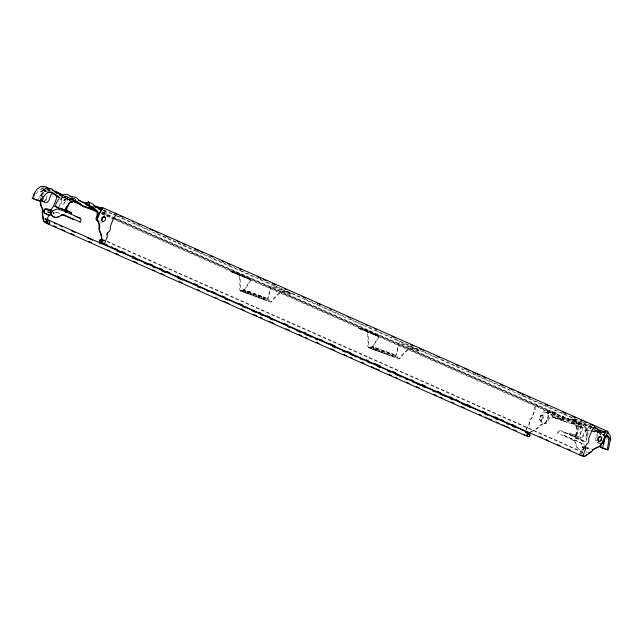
<?xml version="1.0" encoding="UTF-8"?>
<svg xmlns="http://www.w3.org/2000/svg" width="643" height="643" viewBox="0 0 643 643"><rect width="100%" height="100%" fill="white"/><g stroke="black" fill="none" stroke-linecap="round" stroke-linejoin="round"><path stroke-width="0.48" stroke-dasharray="3.21 2.41" d="M553.245 417.251C560.399 419.437 566.708 423.407 574.303 423.938L573.556 423.158L565.358 421.679L554.853 417.878L554.861 416.069L553.575 414.092L558.976 414.799L563.646 416.527L564.658 418.376L564.49 420.072L563.348 420.168C559.707 417.299 553.47 420.401 551.79 414.888L545.891 412.267L546.413 410.949L547.659 411.504L547.137 412.822C551.919 416.744 557.995 415.169 563.067 417.821L563.348 420.168M106.167 214.304L106.224 212.511L103.668 210.623M43.234 194.258L43.298 192.353M268.573 300.747L268.493 301.479L269.2 300.442L268.67 299.067L264.956 297.564L243.769 289.736L242.459 290.347L242.25 291.633L242.7 291.038M396.739 357.54L396.667 358.272L397.374 357.235L396.835 355.86L393.122 354.349L371.935 346.529L370.625 347.14L370.416 348.426L370.866 347.831M577.076 434.62L577.559 430.352L576.482 426.213L573.556 423.158M585.612 453.829L585.701 453.315M581.995 440.471L585.283 441.645L586.866 438.1L587.758 433.72L586.906 429.524L584.632 427.161L577.245 425.971L577.101 424.099L575.887 422.178L573.05 421.085L584.069 423.721C589.985 427.925 588.506 436.195 585.685 441.837L575.662 438.172L576.916 429.813L575.823 425.529L576.482 426.213M556.163 414.028L556.324 413.328L554.282 411.801L551.726 411.6L551.364 412.227L556.163 414.028L551.364 412.227M576.232 421.261L576.393 420.57L574.36 419.043L571.796 418.842L571.442 419.469L576.232 421.261L571.442 419.469M104.608 215.534L105.139 213.934L104.761 212.656L103.073 211.901M41.634 196.469L42.157 192.852M42.84 189.066L43.467 187.386M40.654 197.522L42.88 191.855M42.004 195.199L43.298 191.911M58.907 206.556L61.278 200.544L61.326 198.711L62.114 200.905L59.743 206.925M103.772 212.407L104.295 211.081M230.483 271.684C235.338 270.068 244.814 278.001 250.159 278.885L250.641 280.597L245.473 288.594L244.613 291.166L245.047 292.26L270.783 301.543L271.868 300.996C274.593 296.825 278.58 292.886 283.033 290.74C294.205 293.586 293.128 296.254 282.791 291.408C278.178 293.626 274.682 298.111 271.491 302.073L270.518 302.202L240.225 290.901L239.493 289.077L239.976 286.199L239.357 275.775L238.649 274.561L230.483 271.684L249.878 279.536L250.047 280.509L244.38 289.8L244.147 292.211L244.79 292.927M247.33 291.231L248.077 292.01L246.808 293.65L247.668 291.327M242.933 290.556L264.538 298.151L265.141 297.58L243.769 289.736M358.649 328.477C363.504 326.861 372.98 334.794 378.325 335.678L378.807 337.39L373.639 345.387L372.779 347.959L373.213 349.053L398.949 358.336L400.034 357.789C402.759 353.618 406.746 349.679 411.199 347.533C422.371 350.379 421.294 353.047 410.957 348.201C406.344 350.419 402.856 354.904 399.657 358.866L398.692 358.995L368.391 347.694L367.667 345.87L368.142 342.992L367.523 332.568L366.815 331.354L358.649 328.477L378.052 336.329L378.213 337.302L372.546 346.593L372.313 349.004L372.956 349.72M375.496 348.024L376.251 348.803L374.982 350.443L375.834 348.12M392.704 354.944L393.307 354.373L392.648 354.004L371.935 346.529M525.773 429.693L526.721 427.587A4.196 3.223 -66.1 0 0 528.996 421.808A3.376 2.588 -66.1 0 1 529.832 419.694L531.568 417.958L534.775 409.824L534.735 407.027L535.362 405.347A1.069 0.82 -66.1 0 1 536.527 404.632L537.588 406.529M526.191 429.733L526.858 428.053L528.892 425.867L529.47 421.414L532.002 417.966L535.193 409.872L535.193 406.898L536.021 405.154A1.206 0.924 -66.1 0 1 536.833 405.411L537.395 407.027M573.564 440.214L574.818 441.572L576.739 447.544L579.367 449.32L577.253 447.737L574.866 440.994L557.409 433.06L558.188 431.075L559.715 430.111L581.368 439.265L582.936 440.495L584.214 443.646M583.563 450.012L581.642 444.032L580.388 442.673L564.232 435.52L565.012 433.535L564.763 432.683L559.482 430.778L557.923 433.245L557.409 433.06M583.772 449.304L582.156 444.217L580.902 442.858L564.747 435.705L565.655 433.004L565.052 432.04M586.786 429.894L585.564 431.308L582.108 438.695L580.822 438.992L569.224 434.403L569.746 433.077L581.344 437.666L582.357 436.951L584.728 430.939L586.062 429.878L590.788 430.633M576.433 435.496L575.911 436.814L569.224 434.403M33.549 197.755L34.818 195.054M37.744 200.319L42.47 192.779L45.669 190.561L44.102 190.867M584.326 447.801L582.871 449.73L581.939 450.02M75.215 199.587L75.577 198.96M45.299 200.102L46.65 197.811L46.192 195.536M73.712 217.414L74.114 216.804M65.843 200.737L62.91 205.165L65.514 201.339L69.155 199.025M39.544 196.71L42.108 192.98M579.6 453.452L580.878 452.431L582.831 452.455M581.497 454.296L582.028 453.548M36.08 193.848L37.712 191.598L40.485 189.564L42.028 189.589M264.876 298.248L264.329 297.91L263.935 299.453L263.767 298.031L264.482 297.211M393.042 355.032L392.503 354.703L392.101 356.246L391.933 354.823L392.648 354.004M592.758 427.667L545.425 410.692L543.906 410.981C541.744 413.714 539.718 417.323 540.224 420.908L541.382 422.266L543.986 423.424L545.955 422.74L547.74 418.866L549.878 416.849L556.428 416.905L560.503 418.633L561.548 417.251L563.646 416.527M543.986 423.424L545.015 423.793L546.984 423.11L548.768 419.236L550.938 417.227L557.119 417.829L561.291 419.429L563.067 417.821M592.187 427.892L550.866 412.991L550.304 411.375A1.206 0.924 -66.1 0 0 549.484 411.126C547.812 414.389 549.235 418.464 546.397 421.591A2.138 1.366 -70.2 0 1 545.481 422.837C539.694 424.493 537.122 430.127 531.271 431.742M580.05 453.444L582.743 452.969M584.302 449.023L582.454 450.204L578.853 449.135M46.336 189.677L44.817 190.786L46.192 189.749L50.379 189.798M530.78 431.67L532.87 430.312A7.668 3.971 -10.5 0 0 538.786 426.148A6.623 3.432 -10.5 0 1 540.956 424.621L545.087 422.692A2.138 1.366 -70.2 0 0 546.011 421.454C548.527 418.336 547.707 414.679 548.833 411.311A1.069 0.82 -66.1 0 1 549.99 410.596L551.059 412.493L592.38 427.402M61.318 197.763L62.781 196.758M59.695 199.86L63.038 197.69L65.321 197.722M54.213 213.227L55.499 212.439L57.291 212.423L54.985 212.254M114.068 214.055L113.634 214.183M114.301 214.424L113.441 214.674M605.955 432.016L593.32 427.74M606.196 432.385L605.328 432.635L595.94 429.251M371.099 347.349L392.503 354.703M569.746 433.077L574.649 435.255L575.67 434.539L578.033 428.519L577.768 426.88L575.839 425.939L574.729 423.295L573.773 422.949L583.458 424.999L586.046 427.699L587.107 432.747L585.733 437.738L586.512 433.583L585.628 429.516L583.458 427.241L575.839 425.939L577.245 425.971L578.869 427.04L578.869 428.889L576.498 434.909L575.413 436.284L574.127 436.581M596.471 427.804L593.955 426.96M596.31 428.503L593.682 427.627M605.81 433.06L595.571 430.681L603.15 434.853L605.031 434.724M585.106 446.797L581.802 447.046L584.125 447.681M585.54 447.48L582.148 447.745L585.669 449.015M102.181 222.181L99.432 221.899M43.941 200.415L45.83 200.383L47.244 197.996L46.762 195.625M542.411 415.418L540.602 415.442L539.244 417.741L539.702 420.008L542.057 420.265L543.464 417.87L542.989 415.507L542.411 415.418L542.877 417.693L541.519 419.983L539.702 420.008M542.989 415.507L541.093 415.531L539.686 417.926L540.16 420.297M41.634 187.909L43.459 187.933M41.136 188.777L42.743 188.801M44.865 190.875L47.172 190.915M67.579 199.33L70.634 199.37M102.454 240.434L104.407 240.466M102.358 240.948L104.319 240.98M581.658 426.534L576.851 426.036L577.864 426.188M591.624 430.778L597.95 431.959L598.697 432.739L591.496 431.34M586.062 429.878L589.848 431.035M595.555 428.656L601.334 429.95M593.521 430.714L602.981 432.787L605.449 435.367M606.261 431.726L596.495 429.54L604.388 432.498L595.683 428.825M594.59 429.837L600.715 431.228L603.721 434.274L604.404 437.827M593.995 428.302L590.813 427.531L591.729 427.82M44.23 191.108L47.035 191.791M595.113 430.071L596.833 430.521L595.096 430.046M247.073 291.898L264.691 298.223L268.726 300.241M589.277 452.664L585.677 451.603L586.191 451.788M554.853 417.878L560.254 418.448L564.49 420.072M575.662 438.172L579.198 439.458M48.514 189.581L50.395 190.256M72.932 198.39L75.753 199.402M47.381 189.741L49.262 190.416M65.224 196.179L67.105 196.854M71.799 198.55L73.68 199.226M64.163 196.099L66.784 197.047M72.024 198.936L73.374 199.418M103.041 210.526L105.283 211.338M63.882 196.509L65.682 197.16M69.291 198.462L72 199.434M60.699 196.388L65.393 198.076M69.147 199.434L71.019 200.11M102.518 211.852L104.761 212.656M61.398 197.12L69.87 200.182M250.159 278.885L239.18 274.786M378.325 335.678L367.346 331.579M243.4 290.363L264.329 297.91M238.931 273.91C240.804 278.515 240.868 284.198 240.048 289.141L240.49 290.242L266.218 299.517L267.303 298.971L268.444 296.471L270.245 286.778L271.796 285.765L291.215 293.626M240.225 290.901L265.961 300.185L266.933 300.048L268.42 298.095L270.743 287.091L271.555 286.432L290.957 294.285M367.097 330.703C368.969 335.308 369.034 340.991 368.214 345.934L368.656 347.027L394.384 356.31L395.469 355.764L396.61 353.264L398.411 343.571L399.962 342.558L419.389 350.419M368.391 347.694L394.127 356.978L395.099 356.841L396.594 354.888L398.909 343.884L399.721 343.217L419.123 351.078M545.891 412.267L592.975 429.251M547.137 412.822L544.902 412.018L543.737 412.734L541.093 418.971L541.253 421.278L542.411 422.636L545.015 423.793M603.15 434.853L604.669 435.488L599.815 432.209L593.915 429.596M589.896 428.632L590.796 428.961M600.088 443.654L596.447 442.135L595.297 440.768L595.129 438.462L597.781 432.225L597.403 430.955M574.649 435.255L581.344 437.666M564.232 435.52L564.747 435.705M585.628 446.789L591.415 449.071M586.424 447.801L590.821 449.385M585.017 448.002L587.686 448.967L585.765 447.52M572.013 418.826L576.393 420.57L571.796 418.842M551.943 411.584L556.324 413.328L551.726 411.6M587.726 425.851L592.147 427.499M592.854 430.931L602.37 434.065L604.01 435.785M562.906 420.691L565.358 421.679M371.566 347.156L393.926 355.426L396.892 357.026M103.756 209.803L116.391 215.397M117.307 215.807L130.433 221.626M134.098 223.25L138.687 225.283M139.603 225.685L147.858 229.342M157.712 233.714L177.211 242.347M177.91 242.66L182.508 244.694M183.424 245.104L195.359 250.392M196.276 250.802L201.058 252.916M201.789 253.246L212.061 257.795M212.809 258.124L222.148 262.264M223.065 262.674L227.654 264.699M228.418 265.045L240.49 270.39M241.278 270.735L255.97 277.246M259.643 278.877L262.505 280.147M266.99 282.132L273.508 285.026M274.336 285.388L282.679 289.085M287.188 291.086L301.028 297.211M304.637 298.818L318.454 304.935M319.33 305.329L329.457 309.813M330.349 310.207L345.966 317.128M350.548 319.161L365.24 325.671M368.897 327.287L371.67 328.517M375.343 330.148L391.876 337.471M395.493 339.078L418.505 349.27M423.006 351.263L436.87 357.412M441.355 359.397L445.937 361.43M446.853 361.832L463.499 369.211M467.951 371.18L472.677 373.278M473.457 373.615L478.191 375.721M478.955 376.059L502.062 386.298M502.802 386.628L509.224 389.465M521.143 394.754L523.9 395.967M524.101 396.064L529.398 398.411M529.615 398.507L563.59 413.562M564.257 413.851L574.344 418.32M575.26 418.73L581.682 421.575M582.598 421.985L591.142 425.77M595.434 427.667L601.856 430.513M602.772 430.923L605.529 432.144L605.328 432.635L593.658 427.466M103.563 210.301L116.19 215.895M116.479 216.024L265.061 281.859M265.872 282.221L591.865 426.671M65.771 196.011L67.611 196.822M71.285 198.454L73.117 199.266M102.502 212.286L550.32 410.716M64.662 196.099L66.494 196.911M70.167 198.542L72.008 199.354M102.309 212.785L112.412 217.262M113.329 217.664L550.127 411.215M64.027 196.011L65.859 196.822M69.532 198.454L72.289 199.668M101.674 212.688L114.526 218.387M115.451 218.797L549.484 411.126M48.394 189.757L50.283 190.601M64.043 196.694L65.875 197.505M69.267 199.008L72.024 200.23M101.409 213.251L113.57 218.636M114.486 219.046L551.059 412.493L550.866 412.991L114.068 219.448M249.878 279.536L230.741 271.024M378.052 336.329L358.907 327.817M47.301 189.862L49.173 190.69M62.934 196.782L65.401 197.875M68.431 199.226L70.907 200.319M101.216 213.749L113.377 219.134M597.484 442.505L599.22 443.276M564.763 432.683L581.047 439.9L583.129 442.28L584.913 447.89M240.49 290.242L245.047 292.26M368.656 347.027L373.213 349.053M56.777 212.238L60.362 213.83M103.483 239.638L104.753 240.201M107.22 241.294L582.888 452.061M103.394 240.152L104.664 240.715M107.132 241.808L582.799 452.584M60.41 198.47L61.841 199.266M606.783 433.848L602.451 431.469L604.058 433.149L604.404 435.006M73.865 198.277L75.376 199.346M71.727 198.486L73.72 199.909M47.598 189.556L48.94 190.505M71.686 198.438L73.085 199.539M68.52 199.499L70.031 200.688L68.528 199.362M68.496 199.386L69.942 200.696M560.503 418.633L561.291 419.429M600.232 434.346L600.892 435.03L597.95 431.959M602.314 430.947L605.079 433.832M603.576 435.166L604.565 436.356M597.926 429.628L599.027 431.349L596.157 438.831L596.326 441.146M45.573 190.979L45.822 191.574M606.003 438.719L606.22 439.563M43.459 198.044L43.78 199.627M581.103 431.059L580.372 435.713L581.248 430.456L580.251 425.795L577.43 422.829L562.199 418.601C568.09 420.329 572.479 425.103 578.909 425.602L581.087 427.876L580.099 426.695L581.103 431.059M579.52 424.332L570.084 422.258L568.283 419.365L563.011 417.428L578.033 421.551L581.61 425.353L582.574 430.296L581.465 426.333L581.971 426.888L579.52 424.332"/><path stroke-width="0.96" d="M581.409 455.18L581.698 455.831L584.6 456.562L591.849 451.587A7.668 3.971 -10.5 0 1 597.773 447.424A6.623 3.432 -10.5 0 0 599.935 445.896L602.218 443.3A2.138 1.366 -70.2 0 0 603.142 442.062L605.368 436.396L608.021 432.659A1.069 0.82 -66.1 0 0 607.635 431.389L102.277 207.464L100.163 208.211L93.589 205.84M45.725 221.811L46.103 223.081L524.527 435.078L527.083 435.85L528.136 434.885L527.879 433.318L525.653 431.493L525.363 431.935L527.59 433.76M96.828 220.742L95.903 218.781L97.246 214.706L97.069 211.66L92.27 207.552L88.26 205.527L88.035 203.196L86.202 204.787L85.415 203.984L86.459 202.609L88.493 201.862L92.938 204.169L95.027 206.315M97.857 221.112L96.932 219.15L98.275 215.075L98.122 212.045L93.436 207.271L89.401 205.43L89.57 203.735L88.493 201.862M601.301 443.429L600.827 447.351L607.233 449.666L608.752 441.194L608.174 437.658L606.526 435.946M602.604 447.994L604.34 439.145M600.49 444.128L600.096 447.102L608.198 450.06L610.046 441.411L609.443 437.666L607.153 435.287M603.745 444.144L604.436 439.619M51.006 209.682L53.578 205.977L56.769 197.883L56.761 195.954M40.718 200.463L40.276 202.77A6.623 3.762 54.9 0 0 40.774 205.471A7.668 4.356 54.9 0 1 42.141 212.865L43.909 221.811L46.577 223.129L47.815 222.052L47.558 220.477L45.331 218.66L45.042 219.102L47.486 221.28L46.867 222.486C40.541 221.827 43.708 213.171 42.607 208.75C40.252 205.84 40.991 202.521 40.847 199.226M601.221 438.478L600.811 440.31L599.533 441.178M42.936 196.027L41.859 199.29L42.784 201.251L45.388 202.408L47.116 202.32L48.78 200.817L51.094 194.435L52.26 193.728M58.417 207.681L55.129 206.507L56.375 202.883L58.666 199.153M66.615 206.387L65.441 210.751L66.149 211.933M71.052 214.103L71.574 212.785L66.366 210.1L68.801 203.325L70.135 202.264L72.281 202.649L71.534 201.87M79.756 221.859L80.271 222.044L81.05 220.059L80.568 218.379L64.26 211.145L57.484 208.959M106.826 234.197L107.373 232.806M605.015 436.171L602.756 441.918A2.138 1.366 -70.2 0 1 601.832 443.164L600.466 444.233M602.049 442.971L603.126 440.648M49.141 223.049L49.374 222.607M527.799 434.596L527.188 435.319M529.462 435.89L529.703 434.957L527.999 433.382M33.677 194.499L36.892 189.307L40.887 186.43L44.873 186.486M61.214 208.694L64.758 209.98L69.516 203.067L73.157 200.873L76.34 200.921L83.124 206.001L93.621 209.803L88.284 205.262M34.979 193.286L32.15 198.293L40.26 201.219L45.629 194.17L48.739 192.072L51.946 192.12L60.056 197.722M101.176 241.455L101.707 240.715M526.36 434.789L526.119 435.777L528.176 436.525L529.486 436.452L530.033 435.729L529.776 434.154L527.549 432.337L45.331 218.66M603.841 439.105L607.008 436.549M50.17 214.328L48.434 216.056L46.111 221.956L46.304 222.591L47.67 223.081M592.38 449.923L597.998 446.957M528.57 433.229L530.049 432.192M528.257 433.864L530.515 432.273M587.429 454.4L584.27 456.217M588.932 453.339L591.198 451.748M60.522 215.501L61.808 214.714L63.601 214.698L80.271 222.044M70.063 202.248L72.185 200.986L75.239 201.034L82.786 206.483L93.251 209.779M52.252 211.041L56.962 208.967M56.447 217.463L58.891 216.281M100.557 239.598L99.81 239.879L99.183 241.511L100.107 242.435L102.647 242.998L101.12 234.14A7.668 4.356 54.9 0 1 99.761 226.746A6.623 3.762 54.9 0 0 99.263 224.037L97.591 219.697A2.138 1.366 -70.2 0 1 97.784 218.13L100.011 212.463L102.655 208.734A1.069 0.82 -66.1 0 0 102.277 207.464M102.358 240.948L101.626 241.455L101.586 242.379L103.258 243.134M44.142 189.5L44.914 189.388L40.782 191.871L45.5 188.512L46.762 188.375L50.805 188.439L53.779 190.521M67.619 197.964L68.391 197.851L63.922 200.399C67.668 196.388 74.315 195.03 78.374 199.386M88.26 205.527L89.401 205.43M55.499 191.727L59.887 193.463M114.976 213.323L115.748 213.428A1.069 0.82 -66.1 0 1 116.126 214.698L113.481 218.435L110.274 226.577L110.387 228.972A3.376 2.588 -66.1 0 1 109.551 231.086A4.196 3.223 -66.1 0 0 107.277 236.865L104.407 243.785L101.69 243.134L101.088 242.347M593.401 425.312L594.172 425.425A1.069 0.82 -66.1 0 1 594.55 426.695L591.906 430.424L588.699 438.566L588.811 440.961A3.376 2.588 -66.1 0 1 587.975 443.083A4.196 3.223 -66.1 0 0 585.701 448.862L582.831 455.774L580.115 455.131L101.69 243.134M606.871 431.284L607.635 431.389M47.767 192.185L50.845 192.233L59.686 198.189M64.059 194.604L68.07 194.668L72.346 197.216M102.422 240.136L100.059 240.241L99.689 241.535L102.285 242.451L100.927 234.502L98.966 229.085L99.094 224.576L97.206 219.56A2.138 1.366 -70.2 0 1 97.39 217.993C97.463 213.757 101.289 211.716 102.293 208.171A1.206 0.924 -66.1 0 0 101.506 207.85L99.97 208.71L95.277 207.014M64.115 214.883L62.323 214.899L56.962 217.647L53.899 216.98L51.135 215.268L50.765 211.105L45.484 209.2C43.861 209.345 44.142 212.013 44.825 212.994L47.59 214.706L50.138 215.18M50.178 212.407L47.695 211.941L51.215 213.211M49.624 214.995L47.076 214.521L44.311 212.809C41.449 205.591 52.453 209.345 53.715 213.548L53.305 213.195M94.103 210.084L95.228 210.43C91.475 209.899 90.173 205.221 86.202 204.787M44.962 186.783L44.632 186.671A1.069 0.82 -66.1 0 0 44.19 186.663M54.149 191.614L63.544 194.998M79.507 200.761L86.082 203.132M55.837 192.787L63.344 195.496M81.187 201.934L85.881 203.63M59.622 194.974L62.138 195.882M98.652 209.047L101.473 210.068M80.23 203.919L73.64 201.54L81.01 204.796M33.123 198.655L39.528 200.962M66.559 210.968L71.574 212.785M65.2 211.989L66.872 212.6M75.231 216.45L80.568 218.379M72.932 219.4L73.447 219.584L61.776 214.416M46.103 223.081L48.659 223.86L49.712 222.896L49.455 221.321L47.228 219.496M582.212 455.469L583.579 455.967M97.736 207.086C106.208 210.341 91.153 204.104 97.037 206.789M78.43 200.126L80.174 200.688L78.092 199.804M95.51 206.813L100.083 208.621M55.37 192.329L57.766 193.23M59.445 194.861L62.098 195.85M64.758 209.98L54.727 206.323L55.129 206.507M120.137 215.96L122.893 217.181M132.08 221.248L133.913 222.06M137.586 223.692L140.343 224.913M149.522 228.98L153.195 230.612M155.035 231.424L157.792 232.645M165.138 235.901L167.887 237.122M177.074 241.189L178.907 242.001M182.58 243.633L185.337 244.846M194.524 248.921L198.197 250.545M200.029 251.357L202.786 252.578M210.132 255.834L212.889 257.055M222.068 261.122L223.909 261.942M227.582 263.566L230.331 264.787M239.517 268.854L241.35 269.674M256.967 276.586L260.64 278.218M272.576 283.507L275.333 284.728M284.511 288.795L286.352 289.607M301.961 296.527L305.634 298.151M317.57 303.44L320.327 304.661M329.505 308.736L331.346 309.548M346.955 316.46L350.628 318.092M365.32 324.602L368.077 325.824M374.507 328.669L376.34 329.481M391.949 336.402L395.622 338.033M410.314 344.544L413.071 345.757M419.501 348.61L423.174 350.234M436.951 356.343L440.624 357.966M455.316 364.477L458.065 365.698M464.495 368.543L468.168 370.175M472.758 372.209L475.515 373.43M477.355 374.242L479.188 375.054M482.861 376.685L485.618 377.907M500.31 384.418L503.059 385.639M509.489 388.485L513.162 390.116M517.752 392.15L520.509 393.371M522.349 394.183L524.182 394.995M527.855 396.627L530.612 397.84M545.304 404.351L548.061 405.572M562.754 412.083L565.502 413.304M572.849 416.56L575.606 417.781M580.195 419.815L582.952 421.036M584.792 421.848L586.625 422.668M590.298 424.292L593.055 425.513M263.606 279.649L266.363 280.87M102.004 209.023L100.163 208.211L99.97 208.71L101.803 209.522M45.854 187.185L49.447 188.777M52.139 189.966L58.425 192.755M77.53 202.674L80.287 203.895M87.89 207.263L91.555 208.887M94.979 210.406L97.736 211.619M83.767 206.017L97.784 212.23M44.359 202.031L41.755 200.881L40.83 198.912M104.64 243.858L107.397 245.079M111.07 246.711L112.903 247.523M114.743 248.335L117.5 249.556M122.09 251.59L124.846 252.812M132.193 256.067L134.942 257.288M149.634 263.799L152.391 265.02M159.737 268.276L162.494 269.497M167.084 271.531L169.84 272.753M177.187 276.008L179.944 277.221M194.636 283.732L197.385 284.953M212.077 291.464L215.751 293.095M222.181 295.941L224.937 297.162M239.63 303.673L242.387 304.895M258.912 312.217L260.753 313.028M267.175 315.882L269.931 317.103M284.624 323.614L287.381 324.836M303.906 332.158L305.746 332.97M319.523 339.07L323.196 340.702M329.618 343.547L335.132 345.99M347.067 351.279L350.74 352.911M366.349 359.823L368.19 360.643M374.62 363.488L380.126 365.931M392.061 371.22L395.734 372.844M411.351 379.764L413.184 380.576M422.371 384.643L425.119 385.864M437.063 391.153L440.736 392.785M449.915 396.852L452.672 398.073M456.345 399.705L458.178 400.517M467.365 404.584L470.121 405.805M482.057 411.094L485.73 412.726M494.909 416.793L497.666 418.014M501.339 419.638L503.18 420.45M512.358 424.525L515.115 425.746M539.903 436.726L542.66 437.947M546.333 439.579L548.174 440.391M557.352 444.458L560.109 445.679M567.456 448.935L570.212 450.156M45.042 219.102L46.304 219.665M54.285 223.201L56.118 224.013M59.791 225.637L62.548 226.858M71.727 230.925L75.4 232.557M87.344 237.846L92.849 240.289M99.279 243.134L101.112 243.946M116.729 250.866L120.402 252.498M132.337 257.787L137.843 260.222M144.273 263.075L147.946 264.699M152.536 266.732L155.293 267.954M161.723 270.807L165.396 272.431M177.331 277.72L182.845 280.163M197.538 286.674L200.286 287.895M206.716 290.74L208.557 291.56M225.082 298.882L227.839 300.104M242.532 306.615L245.288 307.836M251.71 310.682L255.384 312.305M259.981 314.347L262.73 315.56M270.076 318.815L272.833 320.037M287.525 326.548L290.282 327.769M296.704 330.623L300.377 332.246M304.975 334.28L307.724 335.501M309.564 336.313L311.397 337.133M315.07 338.757L317.827 339.978M332.519 346.489L335.276 347.71M342.623 350.965L345.379 352.187M349.969 354.221L352.726 355.442M354.558 356.254L356.399 357.066M360.072 358.698L362.821 359.919M367.418 361.953L370.167 363.174M377.513 366.43L380.27 367.643M387.616 370.898L390.373 372.12M394.963 374.154L397.72 375.375M399.552 376.195L401.393 377.007M405.066 378.631L407.823 379.852M412.412 381.886L415.169 383.107M417.002 383.919L420.675 385.551M422.515 386.363L425.264 387.584M432.61 390.84L435.367 392.061M439.957 394.095L442.714 395.316M444.554 396.128L446.387 396.94M450.06 398.572L452.817 399.793M461.995 403.86L465.669 405.492M467.509 406.304L470.266 407.525M484.959 414.036L487.707 415.257M495.054 418.513L497.811 419.726M506.997 423.801L508.83 424.613M512.503 426.237L515.26 427.458M525.363 431.935L526.625 432.498M53.65 225.846L56.399 227.067M60.997 229.101L64.67 230.724M71.092 233.578L73.849 234.791M88.541 241.302L91.298 242.524M107.823 249.854L109.664 250.666M116.094 253.511L118.842 254.732M133.535 261.243L137.208 262.874M152.825 269.787L154.658 270.599M161.088 273.452L163.844 274.674M178.537 281.184L182.21 282.807M197.819 289.728L199.651 290.54M215.268 297.46L217.101 298.272M223.531 301.117L229.037 303.56M240.98 308.849L244.653 310.481M253.832 314.548L256.589 315.769M260.262 317.393L262.095 318.213M268.525 321.058L274.039 323.501M285.974 328.79L289.647 330.414M298.826 334.489L301.583 335.702M305.256 337.334L307.097 338.146M316.276 342.213L319.032 343.434M330.968 348.723L334.641 350.355M343.828 354.422L346.577 355.643M350.25 357.275L352.091 358.087M361.27 362.154L364.026 363.375M371.373 366.631L374.13 367.852M375.962 368.664L379.635 370.296M388.822 374.363L391.579 375.584M395.252 377.208L397.085 378.02M406.272 382.095L409.02 383.316M416.367 386.572L419.123 387.785M433.816 394.296L436.573 395.517M440.246 397.149L442.079 397.961M451.265 402.028L454.022 403.249M461.361 406.505L464.117 407.726M478.81 414.237L481.567 415.458M485.24 417.082L487.072 417.902M488.913 418.714L491.67 419.935M496.259 421.969L499.016 423.19M502.689 424.814L504.522 425.634M506.362 426.446L509.111 427.667M513.709 429.701L516.458 430.923M54.414 217.165L51.649 215.453L51.191 214.553L51.561 210.872M45.878 186.663L48.9 188.761M580.115 455.131L579.504 454.344M607.137 432.225L609.982 435.198L610.85 440.246M601.43 437.561L600.112 436.115L598.191 437.417L597.58 440.166L598.89 441.604M105.203 217.68L103.893 216.233L101.972 217.535L101.353 220.284L102.663 221.731M524.101 434.588L524.527 435.078M58.746 208.34L59.453 209.514M50.572 209.811A3.376 2.588 -66.1 0 1 50.66 209.28M102.534 217.776L101.948 220.412L103.21 221.803L105.05 220.549L105.645 217.921L104.383 216.53L102.534 217.776M598.762 437.658L598.175 440.294L599.429 441.685L601.277 440.431L601.864 437.803L600.602 436.412L598.762 437.658"/></g></svg>
